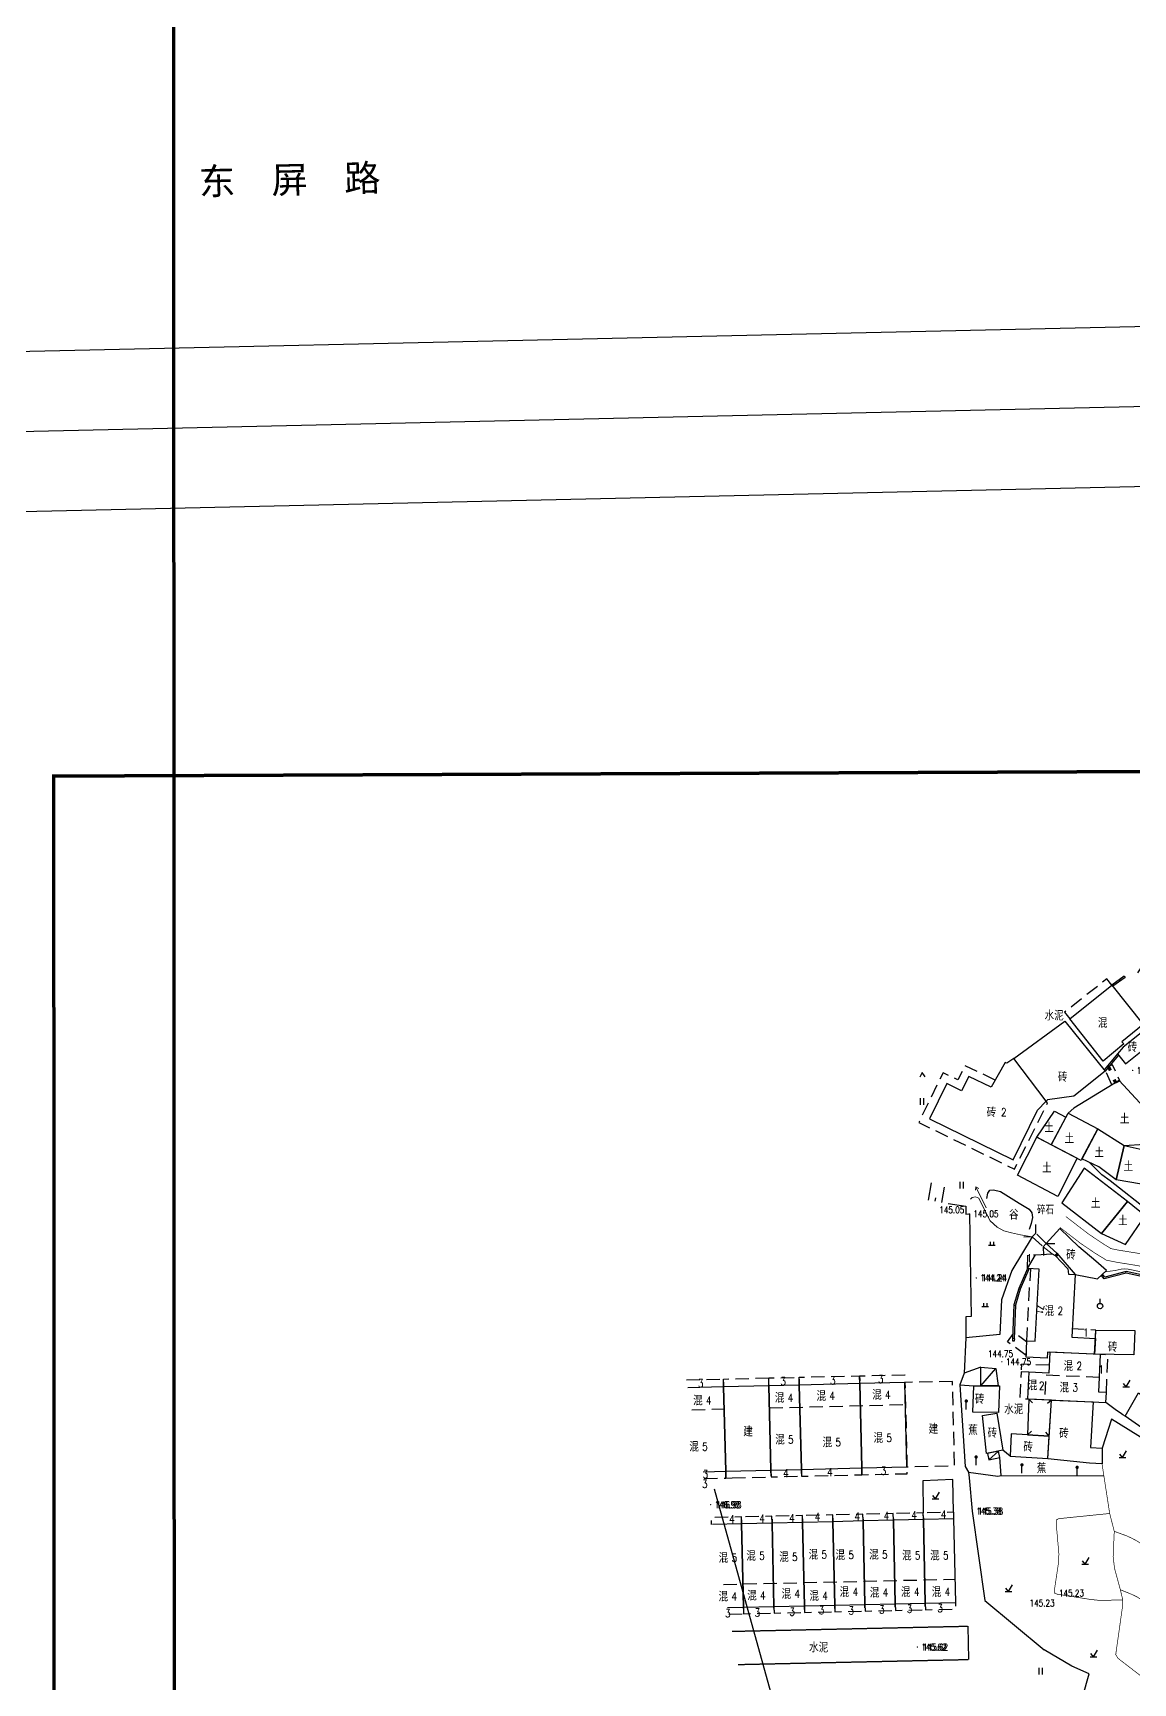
# Model space of a CAD drawing. Extents: x 529262 to 576451, y 2694391 to 2717535.
# Drawn here: x 567044.2 to 567209.2, y 2709221.8 to 2709469.3 of the extents above; entities that cross this region are included whole.
import ezdxf
from ezdxf.enums import TextEntityAlignment as Align
from ezdxf.xclip import XClip

# ---------------------------------------------------------------- set-up
doc = ezdxf.new("R2010")
doc.units = 0
doc.header["$XCLIPFRAME"] = 0
doc.linetypes.add('X2', pattern=[10, 8, -2])
doc.linetypes.add('X5', pattern=[3, 2, -1])
for name, color, linetype in [('DLDW', 8, 'Continuous'), ('DLSS', 4, 'Continuous'), ('DMTZ', 8, 'Continuous'), ('GCD', 8, 'Continuous'), ('JMD', 8, 'Continuous'), ('PP-COM', 7, 'Continuous'), ('RD-中线', 40, 'Continuous'), ('RD-红线', 7, 'Continuous'), ('RD-路名', 7, 'Continuous'), ('ZBTZ', 8, 'Continuous'), ('ZJ', 7, 'Continuous')]:
    doc.layers.add(name, color=color, linetype=linetype)
doc.layers.add('SXSS', color=5, linetype='Continuous', lineweight=0)
doc.styles.add('HZ', font='rs.shx', dxfattribs={"width": 0.8, "bigfont": 'hztxt.shx'})
doc.styles.add('黑体', font='simhei.ttf')
doc.linetypes.add('10422', pattern='A,0.75,[150,AAA.SHX,S=0.5,R=0,X=0,Y=0.5],1.5,[177,AAA.SHX,S=1,R=0,X=0,Y=0.4],0.75', length=3)
doc.linetypes.add('1161', pattern='A,0,[149,AAA.SHX,S=0.15,R=0,X=0,Y=0],-1.6', length=1.6)
doc.linetypes.add('445', pattern='A,8,-0.5,[147,AAA.SHX,S=1,R=0,X=0,Y=0],-1.5', length=10)

# ---------------------------------------------------------------- blocks, each defined once
blk = doc.blocks.new('A$C19FD0107')
at = {"layer": 'RD-中线', "color": 8, "linetype": 'Continuous'}
blk.add_lwpolyline([(-3086.58, 14893.65), (-3108.23, 14899.63, 0.000046), (-3108.32, 14899.66), (-3236.52, 14935.1, 0.007364), (-3240.8, 14936.21), (-3481.53, 14995.18, 0.065736), (-3741.79, 15023.65), (-4056.29, 15016.62, -0.003768), (-4058.1, 15016.6), (-4121.61, 15016.13, 0.002785), (-4122.95, 15016.12), (-4376.62, 15011.45), (-4572.92, 15005.07)], format="xyb", dxfattribs=at)
at = {"layer": 'RD-中线', "color": 8, "linetype": 'Continuous', "flags": 128}
for points in [[(-4490.73, 14139.44, 0), (-4490.29, 14139.42)], [(-3818.25, 14086.17, 0), (-3817.74, 14086.17)]]:
    blk.add_lwpolyline(points, format="xyb", dxfattribs=at)
at = {"layer": 'RD-红线', "color": 8}
for points in [[(-3775.02, 15034.91), (-4048.33, 15028.8)], [(-3772.94, 15010.95), (-4024.43, 15005.33)]]:
    blk.add_lwpolyline(points, dxfattribs=at)
blk = doc.blocks.new('gc123')
at = {"color": 8}
for p, q in [((-1, 0), (1, 0)), ((0, 0), (-0.8, 1)), ((0, 0), (1.2, 2))]:
    blk.add_line(p, q, dxfattribs=at)
blk = doc.blocks.new('gc125')
at = {"color": 8}
blk.add_line((0, 0.8), (0, 2.2), dxfattribs=at)
blk.add_circle((0, 0), 0.8, dxfattribs=at)
blk = doc.blocks.new('gc086')
at = {"color": 8}
for p, q in [((0, 0), (7, 0)), ((7, 0), (6.18, 0.57)), ((7, 0), (6.18, -0.57))]:
    blk.add_line(p, q, dxfattribs=at)
blk = doc.blocks.new('gc119')
at = {"color": 8}
for p, q in [((-1, 0), (1, 0)), ((-0.5, 1), (-0.5, 0)), ((0.5, 1), (0.5, 0))]:
    blk.add_line(p, q, dxfattribs=at)
blk = doc.blocks.new('GC200')
at = {"linetype": 'Continuous', "const_width": 0.2, "flags": 128}
blk.add_lwpolyline([(-0.1, 0, 1), (0.1, 0, 1)], format="xyb", close=True, dxfattribs=at)
blk = doc.blocks.new('gc002')
at = {"color": 8, "const_width": 1}
blk.add_lwpolyline([(-0.5, 0), (0.5, 0)], dxfattribs=at)
blk = doc.blocks.new('gc037')
for p, q in [((0, 0), (-1.39, 0.8)), ((-1.39, -0.8), (0, 0))]:
    blk.add_line(p, q)
blk = doc.blocks.new('gc165')
at = {"color": 8}
blk.add_line((0, 0), (0, 2), dxfattribs=at)
at = {"color": 8, "const_width": 0.5}
blk.add_lwpolyline([(-0.25, 2.5, 1), (0.25, 2.5, 1)], format="xyb", close=True, dxfattribs=at)
blk = doc.blocks.new('gc121')
at = {"color": 8}
for p, q in [((-0.5, -1), (-0.5, 1)), ((0.5, -1), (0.5, 1))]:
    blk.add_line(p, q, dxfattribs=at)

msp = doc.modelspace()

# ---------------------------------------------------------------- linework, layer by layer
at = {"color": 8, "linetype": 'Continuous', "flags": 128}
msp.add_lwpolyline([(567209.956, 2709328.306), (567242.359, 2709376.873), (567237.386, 2709487.838), (567226.241, 2709566.338), (567250.471, 2709637.466), (567310.691, 2709648.291), (567365.176, 2709659.753), (567568.23, 2709904.38), (567652.452, 2709866.094), (567570.025, 2709683.533), (567490.632, 2709613.794), (567456.674, 2709542.126), (567415.71, 2709492.593), (567416.103, 2709370.575), (567398.267, 2709255.857), (567341.513, 2709220.051), (567319.6, 2709121.447), (567354.869, 2709007.157), (567377.977, 2708907.793), (567342.698, 2708646.362), (567189.906, 2708654.057), (567219.676, 2708986.987), (567146.446, 2709250.882)], dxfattribs=at)
at = {"const_width": 0.5}
for points in [[(567065.198, 2709822.031), (567065.442, 2709121.492), (567390.954, 2709121.576), (567390.9, 2709194.847), (567636.834, 2709194.752), (567636.661, 2709824.663), (567065.198, 2709822.031)], [(567047.338, 2709357.825), (567047.547, 2708657.021), (567373.419, 2708657.069), (567373.438, 2708730.216), (567619.122, 2708730.227), (567619.011, 2709360.226), (567047.338, 2709357.825)]]:
    msp.add_lwpolyline(points, dxfattribs=at)
at = {"layer": 'DLDW', "linetype": '1161', "elevation": 144.924, "flags": 128}
msp.add_lwpolyline([(567187.292, 2709294.456), (567187.445, 2709295.266), (567187.745, 2709295.73), (567188.292, 2709295.757), (567189.357, 2709295.539), (567192.171, 2709293.764), (567193.673, 2709292.891), (567194.029, 2709292.345), (567194.165, 2709291.635), (567193.974, 2709290.707), (567193.668, 2709289.819)], dxfattribs=at)
msp.add_lwpolyline([(567187.292, 2709294.456), (567187.445, 2709295.266), (567187.745, 2709295.73), (567188.292, 2709295.757), (567189.357, 2709295.539), (567192.171, 2709293.764), (567193.673, 2709292.891), (567194.029, 2709292.345), (567194.165, 2709291.635), (567193.974, 2709290.707), (567193.668, 2709289.819)], dxfattribs=at)
at = {"layer": 'DLSS', "linetype": 'Continuous'}
for p, q in [((567194.647, 2709289.298), (567194.111, 2709288.725)), ((567194.647, 2709289.298), (567194.111, 2709288.725)), ((567194.647, 2709289.298), (567194.642, 2709290.578)), ((567194.647, 2709289.298), (567194.642, 2709290.578)), ((567194.111, 2709288.725), (567192.832, 2709288.67)), ((567194.111, 2709288.725), (567192.832, 2709288.67)), ((567196.219, 2709287.738), (567195.76, 2709287.213)), ((567196.219, 2709287.738), (567195.76, 2709287.213)), ((567195.76, 2709287.213), (567195.815, 2709285.934)), ((567195.76, 2709287.213), (567195.815, 2709285.934)), ((567196.219, 2709287.738), (567197.499, 2709287.743)), ((567196.219, 2709287.738), (567197.499, 2709287.743))]:
    msp.add_line(p, q, dxfattribs=at)
at = {"layer": 'DLSS', "linetype": 'X5'}
for p, q in [((567196.219, 2709287.738), (567194.647, 2709289.298)), ((567196.219, 2709287.738), (567194.647, 2709289.298)), ((567194.111, 2709288.725), (567195.76, 2709287.213)), ((567194.111, 2709288.725), (567195.76, 2709287.213))]:
    msp.add_line(p, q, dxfattribs=at)
at = {"layer": 'DLSS', "linetype": 'X2', "const_width": 0.1, "elevation": 144.269, "flags": 128}
msp.add_lwpolyline([(567199.171, 2709291.753), (567202.452, 2709289.224), (567204.495, 2709287.838), (567205.917, 2709286.961), (567207.073, 2709286.726), (567210.471, 2709286.179), (567213.938, 2709285.09), (567218.783, 2709283.418), (567220.688, 2709283.107), (567222.021, 2709283.319)], dxfattribs=at)
at = {"layer": 'DLSS', "linetype": 'Continuous', "flags": 128}
for points, const_width, elevation in [([(567198.252, 2709290.143), (567201.375, 2709287.736), (567203.497, 2709286.296), (567205.232, 2709285.227), (567206.744, 2709284.919), (567210.048, 2709284.387), (567213.363, 2709283.345), (567218.067, 2709281.722), (567220.921, 2709280.285), (567229.079, 2709273.657), (567237.528, 2709266.891), (567239.795, 2709265.537), (567242.012, 2709264.609), (567244.388, 2709264.33)], 0.1, 144.269), ([(567184.543, 2709225.313), (567149.97, 2709224.558)], 0.2, 145.612), ([(567184.543, 2709225.313), (567149.97, 2709224.558)], 0.2, 145.612)]:
    msp.add_lwpolyline(points, dxfattribs=dict(at, const_width=const_width, elevation=elevation))
at = {"layer": 'DLSS', "linetype": 'Continuous', "const_width": 0.2, "flags": 128}
msp.add_lwpolyline([(567184.434, 2709230.309), (567149.07, 2709229.536)], dxfattribs=at)
msp.add_lwpolyline([(567184.434, 2709230.309), (567149.07, 2709229.536)], dxfattribs=at)
at = {"layer": 'DMTZ'}
for p, q in [((567178.559, 2709294.236, 145.379), (567179.013, 2709296.821, 145.379)), ((567178.559, 2709294.236, 145.379), (567179.013, 2709296.821, 145.379)), ((567180.529, 2709293.89, 145.379), (567180.928, 2709296.166, 145.379)), ((567180.529, 2709293.89, 145.379), (567180.928, 2709296.166, 145.379))]:
    msp.add_line(p, q, dxfattribs=at)
at = {"layer": 'DMTZ', "linetype": 'Continuous'}
msp.add_line((567179.544, 2709294.063, 145.379), (567179.63, 2709294.555, 145.379), dxfattribs=at)
msp.add_line((567179.544, 2709294.063, 145.379), (567179.63, 2709294.555, 145.379), dxfattribs=at)
at = {"layer": 'DMTZ', "linetype": '10422', "flags": 128}
for points, elevation in [([(567211.312, 2709291.136), (567211.749, 2709292.154), (567211.64, 2709292.51), (567205.779, 2709297.108), (567204.57, 2709298.033), (567202.685, 2709299.869)], 145.07), ([(567181.514, 2709293.717), (567184.156, 2709293.341), (567184.151, 2709292.144), (567184.685, 2709292.173), (567184.858, 2709282.6), (567184.957, 2709276.783), (567184.132, 2709276.701), (567184.145, 2709273.574)], 144.559), ([(567181.514, 2709293.717), (567184.156, 2709293.341), (567184.151, 2709292.144), (567184.685, 2709292.173), (567184.858, 2709282.6), (567184.957, 2709276.783), (567184.132, 2709276.701), (567184.145, 2709273.574)], 144.559)]:
    msp.add_lwpolyline(points, dxfattribs=dict(at, elevation=elevation))
at = {"layer": 'JMD', "linetype": 'Continuous'}
for p, q in [((567207.147, 2709327.291), (567207.293, 2709327.088)), ((567207.891, 2709327.823), (567208.036, 2709327.62)), ((567206.109, 2709315.211), (567206.301, 2709315.051)), ((567193.376, 2709283.964), (567193.605, 2709283.865)), ((567193.376, 2709283.964), (567193.605, 2709283.865)), ((567197.696, 2709286.132, 145.857), (567197.898, 2709285.985, 145.857)), ((567197.696, 2709286.132, 145.857), (567197.898, 2709285.985, 145.857)), ((567193.024, 2709283.153), (567193.253, 2709283.053)), ((567193.024, 2709283.153), (567193.253, 2709283.053)), ((567208.079, 2709283.497, 145.189), (567208.143, 2709283.255, 145.189)), ((567191.336, 2709278.458), (567191.586, 2709278.449)), ((567191.336, 2709278.458), (567191.586, 2709278.449)), ((567186.389, 2709266.37), (567188.659, 2709268.986)), ((567186.389, 2709266.37), (567188.659, 2709268.986)), ((567193.621, 2709264.394), (567194.161, 2709263.804)), ((567193.621, 2709264.394), (567194.161, 2709263.804)), ((567196.996, 2709264.245), (567196.402, 2709263.71)), ((567196.996, 2709264.245), (567196.402, 2709263.71)), ((567193.385, 2709259.04), (567193.979, 2709259.576)), ((567193.385, 2709259.04), (567193.979, 2709259.576)), ((567196.669, 2709258.842), (567196.139, 2709259.44)), ((567196.669, 2709258.842), (567196.139, 2709259.44)), ((567189.044, 2709256.585), (567187.622, 2709255.286)), ((567189.044, 2709256.585), (567187.622, 2709255.286))]:
    msp.add_line(p, q, dxfattribs=at)
at = {"layer": 'JMD', "linetype": 'X5', "flags": 128}
for points, elevation in [([(567206.032, 2709326.493), (567205.309, 2709327.419), (567198.944, 2709322.408), (567199.732, 2709321.408)], 144.977), ([(567188.546, 2709312.244), (567184.012, 2709314.408), (567182.954, 2709312.251), (567180.729, 2709313.343), (567177.094, 2709305.874), (567191.452, 2709298.876), (567196.404, 2709308.805), (567196.184, 2709309.095)], 144.928), ([(567188.546, 2709312.244), (567184.012, 2709314.408), (567182.954, 2709312.251), (567180.729, 2709313.343), (567177.094, 2709305.874), (567191.452, 2709298.876), (567196.404, 2709308.805), (567196.184, 2709309.095)], 144.928), ([(567193.275, 2709273.127), (567193.881, 2709283.936)], 147.388), ([(567193.275, 2709273.127), (567193.881, 2709283.936)], 147.388), ([(567193.376, 2709283.964), (567193.434, 2709286.075), (567194.597, 2709286.022)], 146.704), ([(567193.376, 2709283.964), (567193.434, 2709286.075), (567194.597, 2709286.022)], 146.704), ([(567203.578, 2709273.483), (567203.635, 2709274.743), (567200.112, 2709274.941)], 149.463), ([(567203.578, 2709273.483), (567203.635, 2709274.743), (567200.112, 2709274.941)], 149.463), ([(567205.233, 2709265.393), (567205.482, 2709271.028), (567204.363, 2709271.077)], 144.746), ([(567204.186, 2709267.623), (567196.123, 2709267.979), (567195.96, 2709264.291)], 151.845), ([(567204.186, 2709267.623), (567196.123, 2709267.979), (567195.96, 2709264.291)], 151.845), ([(567147.793, 2709236.598), (567182.526, 2709237.378), (567182.564, 2709237.379)], 146.303), ([(567147.793, 2709236.598), (567182.526, 2709237.378), (567182.564, 2709237.379)], 146.303)]:
    msp.add_lwpolyline(points, dxfattribs=dict(at, elevation=elevation))
at = {"layer": 'JMD', "linetype": 'Continuous', "flags": 128}
for points, elevation in [([(567199.732, 2709321.408), (567206.032, 2709326.493), (567210.757, 2709320.566), (567207.559, 2709317.985), (567207.826, 2709317.654), (567204.734, 2709315.055)], 144.935), ([(567191.339, 2709315.492), (567199.022, 2709321.082), (567205.067, 2709313.552), (567200.367, 2709309.808), (567196.393, 2709309.249), (567196.184, 2709309.095)], 144.969), ([(567191.339, 2709315.492), (567199.022, 2709321.082), (567205.067, 2709313.552), (567200.367, 2709309.808), (567196.393, 2709309.249), (567196.184, 2709309.095)], 144.969), ([(567210.608, 2709319.119), (567210.439, 2709319.33), (567207.751, 2709317.188), (567206.906, 2709316.163), (567208.078, 2709314.692), (567211.591, 2709317.491)], 147.464), ([(567191.241, 2709300.292), (567194.917, 2709307.733), (567196.184, 2709309.095), (567191.339, 2709315.492), (567190.303, 2709314.768), (567190.034, 2709314.872), (567187.945, 2709311.182), (567184.575, 2709312.79), (567183.511, 2709310.622), (567181.285, 2709311.714), (567178.693, 2709306.446)], 144.834), ([(567191.241, 2709300.292), (567194.917, 2709307.733), (567196.184, 2709309.095), (567191.339, 2709315.492), (567190.303, 2709314.768), (567190.034, 2709314.872), (567187.945, 2709311.182), (567184.575, 2709312.79), (567183.511, 2709310.622), (567181.285, 2709311.714), (567178.693, 2709306.446)], 144.834), ([(567207.906, 2709302.415), (567213.987, 2709302.804), (567212.094, 2709306.8), (567207.146, 2709312.168), (567200.363, 2709308.023), (567199.487, 2709307.253), (567203.93, 2709304.926)], 145.73), ([(567194.819, 2709303.669), (567197.434, 2709307.589), (567199.171, 2709306.661), (567196.971, 2709302.542)], 145.07), ([(567194.819, 2709303.669), (567197.434, 2709307.589), (567199.171, 2709306.661), (567196.971, 2709302.542)], 145.07), ([(567197.927, 2709294.79), (567191.883, 2709297.954), (567194.819, 2709303.669), (567200.863, 2709300.504)], 145.014), ([(567197.927, 2709294.79), (567191.883, 2709297.954), (567194.819, 2709303.669), (567200.863, 2709300.504)], 145.014), ([(567206.712, 2709297.252), (567204.093, 2709299.2), (567201.561, 2709300.403), (567203.93, 2709304.926), (567207.906, 2709302.415)], 146.455), ([(567211.475, 2709301.632), (567210.479, 2709296.606), (567206.712, 2709297.252), (567207.906, 2709302.415)], 146.158), ([(567208.387, 2709294.032), (567201.883, 2709299.033), (567198.532, 2709293.849), (567204.479, 2709289.202)], 145.776), ([(567204.479, 2709289.202), (567208.078, 2709287.594), (567211.042, 2709291.871), (567208.387, 2709294.032)], 144.804), ([(567205.262, 2709283.651), (567203.629, 2709285.069), (567201.101, 2709287.217), (567198.229, 2709289.98), (567196.219, 2709287.738), (567197.796, 2709286.27), (567200.57, 2709283.09), (567203.909, 2709282.406)], 145.08), ([(567205.262, 2709283.651), (567203.629, 2709285.069), (567201.101, 2709287.217), (567198.229, 2709289.98), (567196.219, 2709287.738), (567197.796, 2709286.27), (567200.57, 2709283.09), (567203.909, 2709282.406)], 145.08), ([(567203.578, 2709273.483), (567203.472, 2709271.117), (567196.39, 2709271.43), (567196.34, 2709270.53), (567193.184, 2709270.663), (567193.275, 2709273.127), (567194.532, 2709273.056), (567195.139, 2709283.865), (567193.376, 2709283.964), (567194.597, 2709286.022), (567197.087, 2709286.19), (567197.546, 2709285.926), (567199.429, 2709283.92), (567199.536, 2709283.142), (567200.57, 2709283.09), (567200.042, 2709273.681)], 149.463), ([(567203.578, 2709273.483), (567203.472, 2709271.117), (567196.39, 2709271.43), (567196.34, 2709270.53), (567193.184, 2709270.663), (567193.275, 2709273.127), (567194.532, 2709273.056), (567195.139, 2709283.865), (567193.376, 2709283.964), (567194.597, 2709286.022), (567197.087, 2709286.19), (567197.546, 2709285.926), (567199.429, 2709283.92), (567199.536, 2709283.142), (567200.57, 2709283.09), (567200.042, 2709273.681)], 149.463), ([(567209.359, 2709271.042), (567203.472, 2709271.117), (567203.635, 2709274.743), (567209.522, 2709274.668)], 145.772), ([(567191.126, 2709273.138), (567191.449, 2709273.106), (567191.481, 2709273.429), (567191.158, 2709273.461)], 144.807), ([(567191.126, 2709273.138), (567191.449, 2709273.106), (567191.481, 2709273.429), (567191.158, 2709273.461)], 144.807), ([(567186.389, 2709266.37), (567186.398, 2709269.162), (567188.659, 2709268.986), (567189.007, 2709266.362)], 144.667), ([(567186.389, 2709266.37), (567186.398, 2709269.162), (567188.659, 2709268.986), (567189.007, 2709266.362)], 144.667), ([(567185.337, 2709266.373), (567189.206, 2709266.361), (567189.056, 2709262.394), (567185.187, 2709262.406)], 145.229), ([(567185.337, 2709266.373), (567189.206, 2709266.361), (567189.056, 2709262.394), (567185.187, 2709262.406)], 145.229), ([(567203.269, 2709263.968), (567202.855, 2709257.139), (567204.622, 2709257.032), (567204.578, 2709254.688), (567202.713, 2709254.781), (567196.462, 2709255.412), (567196.996, 2709264.245)], 144.178), ([(567203.269, 2709263.968), (567202.855, 2709257.139), (567204.622, 2709257.032), (567204.578, 2709254.688), (567202.713, 2709254.781), (567196.462, 2709255.412), (567196.996, 2709264.245)], 144.178), ([(567220.07, 2709258.324), (567217.719, 2709255.088), (567208.065, 2709261.843), (567210.046, 2709265.31)], 145.078), ([(567187.274, 2709256.208), (567186.628, 2709261.906), (567188.799, 2709262.266), (567189.715, 2709256.727)], 144.003), ([(567187.274, 2709256.208), (567186.628, 2709261.906), (567188.799, 2709262.266), (567189.715, 2709256.727)], 144.003), ([(567196.669, 2709258.842), (567190.943, 2709259.188), (567190.802, 2709255.845), (567196.467, 2709255.502)], 144.632), ([(567196.669, 2709258.842), (567190.943, 2709259.188), (567190.802, 2709255.845), (567196.467, 2709255.502)], 144.632)]:
    msp.add_lwpolyline(points, close=True, dxfattribs=dict(at, elevation=elevation))
for points in [[(567207.891, 2709327.823), (567206.032, 2709326.493)], [(567208.036, 2709327.62), (567206.188, 2709326.297)], [(567206.906, 2709316.163), (567204.897, 2709313.764)], [(567207.065, 2709315.963), (567205.056, 2709313.565)], [(567193.376, 2709283.964), (567192.083, 2709280.98), (567191.339, 2709278.518), (567191.158, 2709273.461)], [(567193.376, 2709283.964), (567192.083, 2709280.98), (567191.339, 2709278.518), (567191.158, 2709273.461)], [(567193.605, 2709283.865), (567192.318, 2709280.894), (567191.587, 2709278.477), (567191.407, 2709273.436)], [(567193.605, 2709283.865), (567192.318, 2709280.894), (567191.587, 2709278.477), (567191.407, 2709273.436)], [(567144.738, 2709253.488), (567148.127, 2709253.57), (567147.821, 2709266.219), (567142.459, 2709266.09)], [(567144.738, 2709253.488), (567148.127, 2709253.57), (567147.821, 2709266.219), (567142.459, 2709266.09)], [(567148.421, 2709233.122), (567150.798, 2709233.176), (567150.516, 2709245.694), (567146.166, 2709245.596)], [(567148.421, 2709233.122), (567150.798, 2709233.176), (567150.516, 2709245.694), (567146.166, 2709245.596)]]:
    msp.add_lwpolyline(points, dxfattribs=at)
at = {"layer": 'JMD', "linetype": 'X5', "flags": 128}
for points, elevation in [([(567206.02, 2709311.547), (567207.273, 2709312.124), (567206.173, 2709314.514), (567204.92, 2709313.937)], 145.999), ([(567193.193, 2709270.912), (567190.399, 2709272.978), (567191.433, 2709274.375), (567193.271, 2709273.015)], 149.463), ([(567193.193, 2709270.912), (567190.399, 2709272.978), (567191.433, 2709274.375), (567193.271, 2709273.015)], 149.463)]:
    msp.add_lwpolyline(points, close=True, dxfattribs=dict(at, elevation=elevation))
at = {"layer": 'JMD', "linetype": 'Continuous', "flags": 128}
for points in [[(567201.452, 2709300.195), (567196.971, 2709302.542), (567199.487, 2709307.253), (567203.93, 2709304.926)], [(567201.452, 2709300.195), (567196.971, 2709302.542), (567199.487, 2709307.253), (567203.93, 2709304.926)], [(567193.416, 2709264.403), (567205.171, 2709263.884), (567205.233, 2709265.393), (567204.094, 2709265.443), (567204.343, 2709271.079), (567196.733, 2709271.415), (567196.595, 2709268.274), (567193.593, 2709268.407)], [(567193.416, 2709264.403), (567205.171, 2709263.884), (567205.233, 2709265.393), (567204.094, 2709265.443), (567204.343, 2709271.079), (567196.733, 2709271.415), (567196.595, 2709268.274), (567193.593, 2709268.407)], [(567168.239, 2709266.712), (567159.171, 2709266.493), (567159.476, 2709253.844), (567168.545, 2709254.063)], [(567168.239, 2709266.712), (567159.171, 2709266.493), (567159.476, 2709253.844), (567168.545, 2709254.063)], [(567175.012, 2709266.876), (567168.239, 2709266.712), (567168.545, 2709254.063), (567175.318, 2709254.226)], [(567175.012, 2709266.876), (567168.239, 2709266.712), (567168.545, 2709254.063), (567175.318, 2709254.226)], [(567154.608, 2709266.383), (567147.821, 2709266.219), (567148.127, 2709253.57), (567154.913, 2709253.733)], [(567154.608, 2709266.383), (567147.821, 2709266.219), (567148.127, 2709253.57), (567154.913, 2709253.733)], [(567159.171, 2709266.493), (567154.608, 2709266.383), (567154.913, 2709253.733), (567159.476, 2709253.844)], [(567159.171, 2709266.493), (567154.608, 2709266.383), (567154.913, 2709253.733), (567159.476, 2709253.844)], [(567193.385, 2709259.04), (567196.669, 2709258.842), (567196.996, 2709264.245), (567193.621, 2709264.394)], [(567193.385, 2709259.04), (567196.669, 2709258.842), (567196.996, 2709264.245), (567193.621, 2709264.394)], [(567189.044, 2709256.585), (567187.419, 2709256.239), (567187.622, 2709255.286), (567189.247, 2709255.63)], [(567189.044, 2709256.585), (567187.419, 2709256.239), (567187.622, 2709255.286), (567189.247, 2709255.63)], [(567155.09, 2709245.796), (567150.516, 2709245.694), (567150.798, 2709233.176), (567155.371, 2709233.279)], [(567155.09, 2709245.796), (567150.516, 2709245.694), (567150.798, 2709233.176), (567155.371, 2709233.279)], [(567159.67, 2709245.899), (567155.09, 2709245.796), (567155.371, 2709233.279), (567159.951, 2709233.381)], [(567159.67, 2709245.899), (567155.09, 2709245.796), (567155.371, 2709233.279), (567159.951, 2709233.381)], [(567164.201, 2709246.001), (567159.67, 2709245.899), (567159.951, 2709233.381), (567164.483, 2709233.483)], [(567164.201, 2709246.001), (567159.67, 2709245.899), (567159.951, 2709233.381), (567164.483, 2709233.483)], [(567168.728, 2709246.103), (567164.201, 2709246.001), (567164.483, 2709233.483), (567169.009, 2709233.585)], [(567168.728, 2709246.103), (567164.201, 2709246.001), (567164.483, 2709233.483), (567169.009, 2709233.585)], [(567173.275, 2709246.205), (567168.728, 2709246.103), (567169.009, 2709233.585), (567173.556, 2709233.687)], [(567173.275, 2709246.205), (567168.728, 2709246.103), (567169.009, 2709233.585), (567173.556, 2709233.687)], [(567177.78, 2709246.306), (567173.275, 2709246.205), (567173.556, 2709233.687), (567178.061, 2709233.788)], [(567177.78, 2709246.306), (567173.275, 2709246.205), (567173.556, 2709233.687), (567178.061, 2709233.788)], [(567182.362, 2709246.409), (567177.78, 2709246.306), (567178.061, 2709233.788), (567182.643, 2709233.891)], [(567182.362, 2709246.409), (567177.78, 2709246.306), (567178.061, 2709233.788), (567182.643, 2709233.891)]]:
    msp.add_lwpolyline(points, close=True, dxfattribs=at)
for points, elevation in [([(567197.796, 2709286.27), (567197.546, 2709285.926)], 145.857), ([(567197.796, 2709286.27), (567197.546, 2709285.926)], 145.857), ([(567197.964, 2709286.077), (567197.72, 2709285.74)], 145.857), ([(567197.964, 2709286.077), (567197.72, 2709285.74)], 145.857), ([(567210.492, 2709282.778), (567208.2, 2709283.27), (567204.898, 2709282.406), (567204.486, 2709282.937)], 145.189), ([(567210.501, 2709283.032), (567208.195, 2709283.527), (567204.995, 2709282.69), (567204.671, 2709283.107)], 145.189)]:
    msp.add_lwpolyline(points, dxfattribs=dict(at, elevation=elevation))
at = {"layer": 'JMD', "linetype": '445', "flags": 128}
for points, elevation in [([(567186.398, 2709269.162), (567183.893, 2709268.26), (567183.269, 2709266.546), (567185.337, 2709266.373)], 145.677), ([(567186.398, 2709269.162), (567183.893, 2709268.26), (567183.269, 2709266.546), (567185.337, 2709266.373)], 145.677), ([(567183.269, 2709266.546), (567184.066, 2709254.281), (567184.556, 2709253.439), (567188.97, 2709252.841), (567189.446, 2709252.933), (567189.247, 2709255.63)], 145.229), ([(567183.269, 2709266.546), (567184.066, 2709254.281), (567184.556, 2709253.439), (567188.97, 2709252.841), (567189.446, 2709252.933), (567189.247, 2709255.63)], 145.229)]:
    msp.add_lwpolyline(points, dxfattribs=dict(at, elevation=elevation))
at = {"layer": 'JMD', "linetype": 'X5', "flags": 128}
for points in [[(567196.647, 2709269.454), (567192.495, 2709269.637), (567192.443, 2709268.458)], [(567196.647, 2709269.454), (567192.495, 2709269.637), (567192.443, 2709268.458)], [(567142.249, 2709267.254), (567147.793, 2709267.388), (567147.821, 2709266.219)], [(567142.249, 2709267.254), (567147.793, 2709267.388), (567147.821, 2709266.219)], [(567147.821, 2709266.219), (567147.793, 2709267.388), (567154.58, 2709267.552), (567154.608, 2709266.383)], [(567147.821, 2709266.219), (567147.793, 2709267.388), (567154.58, 2709267.552), (567154.608, 2709266.383)], [(567154.608, 2709266.383), (567154.58, 2709267.552), (567159.143, 2709267.662), (567159.171, 2709266.493)], [(567154.608, 2709266.383), (567154.58, 2709267.552), (567159.143, 2709267.662), (567159.171, 2709266.493)], [(567159.171, 2709266.493), (567159.143, 2709267.662), (567168.211, 2709267.881), (567168.239, 2709266.712)], [(567159.171, 2709266.493), (567159.143, 2709267.662), (567168.211, 2709267.881), (567168.239, 2709266.712)], [(567168.239, 2709266.712), (567168.211, 2709267.881), (567174.984, 2709268.045), (567175.012, 2709266.876)], [(567168.239, 2709266.712), (567168.211, 2709267.881), (567174.984, 2709268.045), (567175.012, 2709266.876)], [(567193.593, 2709268.407), (567192.443, 2709268.458), (567192.266, 2709264.454), (567193.416, 2709264.403)], [(567193.593, 2709268.407), (567192.443, 2709268.458), (567192.266, 2709264.454), (567193.416, 2709264.403)], [(567143.055, 2709262.795), (567147.901, 2709262.912)], [(567143.055, 2709262.795), (567147.901, 2709262.912)], [(567154.688, 2709263.076), (567175.092, 2709263.569)], [(567154.688, 2709263.076), (567175.092, 2709263.569)], [(567168.545, 2709254.063), (567168.57, 2709253.038), (567175.342, 2709253.202), (567175.318, 2709254.226)], [(567168.545, 2709254.063), (567168.57, 2709253.038), (567175.342, 2709253.202), (567175.318, 2709254.226)], [(567144.923, 2709252.467), (567148.151, 2709252.545), (567148.151, 2709252.568)], [(567144.923, 2709252.467), (567148.151, 2709252.545), (567148.151, 2709252.568)], [(567148.127, 2709253.57), (567148.151, 2709252.568)], [(567148.151, 2709252.568), (567148.127, 2709253.57)], [(567148.127, 2709253.57), (567148.151, 2709252.568)], [(567148.151, 2709252.568), (567148.127, 2709253.57)], [(567148.151, 2709252.568), (567148.151, 2709252.545), (567149.099, 2709252.568)], [(567148.151, 2709252.568), (567148.151, 2709252.545), (567149.099, 2709252.568)], [(567149.099, 2709252.568), (567154.938, 2709252.709), (567154.913, 2709253.733)], [(567149.099, 2709252.568), (567154.938, 2709252.709), (567154.913, 2709253.733)], [(567154.913, 2709253.733), (567154.938, 2709252.709), (567159.501, 2709252.819), (567159.476, 2709253.844)], [(567154.913, 2709253.733), (567154.938, 2709252.709), (567159.501, 2709252.819), (567159.476, 2709253.844)], [(567159.476, 2709253.844), (567159.501, 2709252.819), (567168.57, 2709253.038), (567168.545, 2709254.063)], [(567159.476, 2709253.844), (567159.501, 2709252.819), (567168.57, 2709253.038), (567168.545, 2709254.063)], [(567150.516, 2709245.694), (567150.494, 2709246.703), (567145.949, 2709246.601), (567145.972, 2709245.592)], [(567150.516, 2709245.694), (567150.494, 2709246.703), (567145.949, 2709246.601), (567145.972, 2709245.592)], [(567155.09, 2709245.796), (567155.067, 2709246.805), (567150.494, 2709246.703), (567150.516, 2709245.694)], [(567155.09, 2709245.796), (567155.067, 2709246.805), (567150.494, 2709246.703), (567150.516, 2709245.694)], [(567159.67, 2709245.899), (567159.647, 2709246.908), (567155.067, 2709246.805), (567155.09, 2709245.796)], [(567159.67, 2709245.899), (567159.647, 2709246.908), (567155.067, 2709246.805), (567155.09, 2709245.796)], [(567164.201, 2709246.001), (567164.179, 2709247.01), (567159.647, 2709246.908), (567159.67, 2709245.899)], [(567164.201, 2709246.001), (567164.179, 2709247.01), (567159.647, 2709246.908), (567159.67, 2709245.899)], [(567168.728, 2709246.103), (567168.705, 2709247.112), (567164.179, 2709247.01), (567164.201, 2709246.001)], [(567168.728, 2709246.103), (567168.705, 2709247.112), (567164.179, 2709247.01), (567164.201, 2709246.001)], [(567173.275, 2709246.205), (567173.252, 2709247.214), (567168.705, 2709247.112), (567168.728, 2709246.103)], [(567173.275, 2709246.205), (567173.252, 2709247.214), (567168.705, 2709247.112), (567168.728, 2709246.103)], [(567177.78, 2709246.306), (567177.757, 2709247.315), (567173.252, 2709247.214), (567173.275, 2709246.205)], [(567177.78, 2709246.306), (567177.757, 2709247.315), (567173.252, 2709247.214), (567173.275, 2709246.205)], [(567182.362, 2709246.409), (567182.339, 2709247.418), (567177.757, 2709247.315), (567177.78, 2709246.306)], [(567182.362, 2709246.409), (567182.339, 2709247.418), (567177.757, 2709247.315), (567177.78, 2709246.306)], [(567148.599, 2709232.137), (567150.82, 2709232.187), (567150.798, 2709233.176)], [(567148.599, 2709232.137), (567150.82, 2709232.187), (567150.798, 2709233.176)], [(567150.798, 2709233.176), (567150.82, 2709232.187), (567155.393, 2709232.29), (567155.371, 2709233.279)], [(567150.798, 2709233.176), (567150.82, 2709232.187), (567155.393, 2709232.29), (567155.371, 2709233.279)], [(567155.371, 2709233.279), (567155.393, 2709232.29), (567159.973, 2709232.393), (567159.951, 2709233.381)], [(567155.371, 2709233.279), (567155.393, 2709232.29), (567159.973, 2709232.393), (567159.951, 2709233.381)], [(567159.951, 2709233.381), (567159.973, 2709232.393), (567164.505, 2709232.495), (567164.483, 2709233.483)], [(567159.951, 2709233.381), (567159.973, 2709232.393), (567164.505, 2709232.495), (567164.483, 2709233.483)], [(567164.483, 2709233.483), (567164.505, 2709232.495), (567169.031, 2709232.596), (567169.009, 2709233.585)], [(567164.483, 2709233.483), (567164.505, 2709232.495), (567169.031, 2709232.596), (567169.009, 2709233.585)], [(567169.009, 2709233.585), (567169.031, 2709232.596), (567173.578, 2709232.698), (567173.556, 2709233.687)], [(567169.009, 2709233.585), (567169.031, 2709232.596), (567173.578, 2709232.698), (567173.556, 2709233.687)], [(567173.556, 2709233.687), (567173.578, 2709232.698), (567178.083, 2709232.799), (567178.061, 2709233.788)], [(567173.556, 2709233.687), (567173.578, 2709232.698), (567178.083, 2709232.799), (567178.061, 2709233.788)], [(567178.061, 2709233.788), (567178.083, 2709232.799), (567182.665, 2709232.902), (567182.643, 2709233.891)], [(567178.061, 2709233.788), (567178.083, 2709232.799), (567182.665, 2709232.902), (567182.643, 2709233.891)]]:
    msp.add_lwpolyline(points, dxfattribs=at)
msp.add_lwpolyline([(567182.15, 2709267.048), (567175.012, 2709266.876), (567175.318, 2709254.226), (567182.455, 2709254.399)], close=True, dxfattribs=at)
msp.add_lwpolyline([(567182.15, 2709267.048), (567175.012, 2709266.876), (567175.318, 2709254.226), (567182.455, 2709254.399)], close=True, dxfattribs=at)
at = {"layer": 'JMD', "linetype": '445', "ltscale": 0.5, "elevation": 145, "flags": 128}
msp.add_lwpolyline([(567208.065, 2709261.843), (567207.681, 2709262.032), (567207.285, 2709262.311), (567207.285, 2709262.311), (567206.727, 2709262.66), (567205.171, 2709263.884)], dxfattribs=at)
at = {"layer": 'SXSS', "color": 8, "linetype": 'Continuous', "flags": 128}
for points, elevation in [([(567184.857, 2709294.386), (567185.116, 2709294.644), (567185.622, 2709294.74), (567186.105, 2709294.523), (567187.07, 2709292.57), (567187.817, 2709291.147), (567188.831, 2709290.159), (567189.85, 2709289.648), (567191.008, 2709289.335), (567192.358, 2709289.045), (567194.111, 2709288.725)], 144.521), ([(567184.857, 2709294.386), (567185.116, 2709294.644), (567185.622, 2709294.74), (567186.105, 2709294.523), (567187.07, 2709292.57), (567187.817, 2709291.147), (567188.831, 2709290.159), (567189.85, 2709289.648), (567191.008, 2709289.335), (567192.358, 2709289.045), (567194.111, 2709288.725)], 144.521), ([(567197.087, 2709286.19), (567195.757, 2709287.222)], 144.634), ([(567197.087, 2709286.19), (567195.757, 2709287.222)], 144.634), ([(567213.006, 2709281.085), (567212.941, 2709281.838), (567212.843, 2709282.483), (567212.628, 2709282.795), (567212.335, 2709283.03), (567210.713, 2709283.42), (567208.485, 2709283.889), (567208.007, 2709283.929), (567207.452, 2709283.889), (567206.574, 2709283.677), (567205.051, 2709283.457)], 145.005)]:
    msp.add_lwpolyline(points, dxfattribs=dict(at, elevation=elevation))
at = {"layer": 'ZBTZ', "linetype": '1161', "flags": 128}
for points, elevation in [([(567194.111, 2709288.725), (567191.045, 2709283.656), (567189.491, 2709279.261), (567189.241, 2709274.072), (567184.145, 2709273.574)], 144.557), ([(567194.111, 2709288.725), (567191.045, 2709283.656), (567189.491, 2709279.261), (567189.241, 2709274.072), (567184.145, 2709273.574)], 144.557), ([(567184.145, 2709273.574), (567183.893, 2709268.26)], 144.92), ([(567184.145, 2709273.574), (567183.893, 2709268.26)], 144.92), ([(567219.802, 2709252.568), (567214.31, 2709256.206), (567205.995, 2709261.354), (567204.622, 2709257.032)], 145.11), ([(567182.303, 2709247.417), (567182.191, 2709252.33), (567177.681, 2709252.138), (567177.757, 2709247.333)], 148.117), ([(567182.303, 2709247.417), (567182.191, 2709252.33), (567177.681, 2709252.138), (567177.757, 2709247.333)], 148.117), ([(567184.556, 2709253.439), (567184.639, 2709252.568)], 145.382), ([(567184.556, 2709253.439), (567184.639, 2709252.568)], 145.382), ([(567184.639, 2709252.568), (567185.118, 2709247.579), (567186.977, 2709234.165), (567195.92, 2709226.765)], 145.382), ([(567184.639, 2709252.568), (567185.118, 2709247.579), (567186.977, 2709234.165), (567195.92, 2709226.765)], 145.382), ([(567189.446, 2709252.933), (567204.859, 2709252.86)], 145.229), ([(567189.446, 2709252.933), (567204.859, 2709252.86)], 145.229), ([(567184.434, 2709230.309), (567184.543, 2709225.313)], 145.612), ([(567184.434, 2709230.309), (567184.543, 2709225.313)], 145.612), ([(567200.249, 2709206.07), (567200.87, 2709217.272), (567205.949, 2709214.278), (567206.374, 2709218.097), (567201.684, 2709219.853), (567202.63, 2709223.161), (567200.065, 2709224.317), (567195.92, 2709226.765)], 145.564)]:
    msp.add_lwpolyline(points, dxfattribs=dict(at, elevation=elevation))
at = {"layer": 'ZBTZ', "linetype": '1161', "ltscale": 0.5, "elevation": 144.739, "flags": 128}
msp.add_lwpolyline([(567190.802, 2709255.845), (567189.715, 2709256.727)], dxfattribs=at)
msp.add_lwpolyline([(567190.802, 2709255.845), (567189.715, 2709256.727)], dxfattribs=at)
at = {"layer": 'ZBTZ', "linetype": 'Continuous', "const_width": 0.1, "flags": 128}
for points, elevation in [([(567204.904, 2709252.568), (567204.578, 2709254.688)], 144.938), ([(567204.904, 2709252.568), (567204.578, 2709254.688)], 144.938), ([(567227.966, 2709221.917), (567223.634, 2709224.891), (567212.722, 2709232.746), (567210.907, 2709234.026), (567209.875, 2709234.69), (567209.081, 2709235.081), (567207.33, 2709235.788), (567206.447, 2709239.023), (567206.246, 2709240.79), (567206.416, 2709244.549), (567205.727, 2709247.23), (567204.904, 2709252.568)], 144.938), ([(567207.692, 2709234.252), (567204.127, 2709234.204), (567202.9, 2709234.33), (567197.856, 2709235.121), (567197.505, 2709235.287), (567197.413, 2709235.579), (567198.075, 2709240.008), (567198.106, 2709241.182), (567197.703, 2709245.743), (567197.711, 2709246.26), (567198.086, 2709246.454), (567205.727, 2709247.23)], 144.885), ([(567230.418, 2709229.131), (567224.363, 2709233.064), (567209.953, 2709243.03), (567209.129, 2709243.477), (567208.259, 2709243.881), (567206.416, 2709244.549)], 144.876), ([(567207.33, 2709235.788), (567207.692, 2709234.252), (567207.681, 2709233.482), (567206.634, 2709226.066), (567206.978, 2709225.502), (567222.371, 2709213.658)], 145.021)]:
    msp.add_lwpolyline(points, dxfattribs=dict(at, elevation=elevation))

# ---------------------------------------------------------------- block references
at = {"layer": 'DLSS', "linetype": 'Continuous', "xscale": 0.4999999998626043, "yscale": 0.4999999998626043, "zscale": 0.4999999998626043, "rotation": 93.49971920243716}
msp.add_blockref('gc037', (567177.611, 2709313.395, 144.584), dxfattribs=at)
msp.add_blockref('gc037', (567177.611, 2709313.395, 144.584), dxfattribs=at)
at = {"layer": 'GCD', "linetype": 'Continuous'}
ref = msp.add_blockref('GC200', (567209.175, 2709313.684, 146.004), dxfattribs=dict(at, xscale=0.5, yscale=0.5, zscale=0.5))
ref.add_attrib('height', '146.00', dxfattribs={"linetype": 'Continuous', "height": 1, "style": 'HZ', "width": 0.8}).set_placement((567209.775, 2709313.684, 146.004), align=Align.MIDDLE_LEFT)
ref = msp.add_blockref('GC200', (567184.685, 2709292.173, 145.046), dxfattribs=dict(at, xscale=0.5, yscale=0.5, zscale=0.5))
ref.add_attrib('height', '145.05', dxfattribs={"linetype": 'Continuous', "height": 1, "style": 'HZ', "width": 0.8}).set_placement((567185.285, 2709292.173, 145.046), align=Align.MIDDLE_LEFT)
at = {"layer": 'GCD', "linetype": 'Continuous', "xscale": 0.5, "yscale": 0.5, "zscale": 0.5}
for p in [(567184.685, 2709292.173, 145.046), (567185.717, 2709282.562, 144.242), (567189.557, 2709269.984, 144.746), (567145.879, 2709248.552, 146.979), (567185.118, 2709247.579, 145.38), (567197.505, 2709235.287, 145.225), (567176.882, 2709227.186, 145.624)]:
    msp.add_blockref('GC200', p, dxfattribs=at)
at = {"layer": 'GCD', "linetype": 'Continuous'}
ref = msp.add_blockref('GC200', (567185.717, 2709282.562, 144.242), dxfattribs=dict(at, xscale=0.5, yscale=0.5, zscale=0.5))
ref.add_attrib('height', '144.24', dxfattribs={"linetype": 'Continuous', "height": 1, "style": 'HZ', "width": 0.8}).set_placement((567186.317, 2709282.562, 144.242), align=Align.MIDDLE_LEFT)
ref = msp.add_blockref('GC200', (567189.557, 2709269.984, 144.746), dxfattribs=dict(at, xscale=0.5, yscale=0.5, zscale=0.5))
ref.add_attrib('height', '144.75', dxfattribs={"linetype": 'Continuous', "height": 1, "style": 'HZ', "width": 0.8}).set_placement((567190.157, 2709269.984, 144.746), align=Align.MIDDLE_LEFT)
ref = msp.add_blockref('GC200', (567145.879, 2709248.552, 146.979), dxfattribs=dict(at, xscale=0.5, yscale=0.5, zscale=0.5))
ref.add_attrib('height', '146.98', dxfattribs={"linetype": 'Continuous', "height": 1, "style": 'HZ', "width": 0.8}).set_placement((567146.479, 2709248.552, 146.979), align=Align.MIDDLE_LEFT)
ref = msp.add_blockref('GC200', (567185.118, 2709247.579, 145.38), dxfattribs=dict(at, xscale=0.5, yscale=0.5, zscale=0.5))
ref.add_attrib('height', '145.38', dxfattribs={"linetype": 'Continuous', "height": 1, "style": 'HZ', "width": 0.8}).set_placement((567185.718, 2709247.579, 145.38), align=Align.MIDDLE_LEFT)
ref = msp.add_blockref('GC200', (567197.505, 2709235.287, 145.225), dxfattribs=dict(at, xscale=0.5, yscale=0.5, zscale=0.5))
ref.add_attrib('height', '145.23', dxfattribs={"linetype": 'Continuous', "height": 1, "style": 'HZ', "width": 0.8}).set_placement((567198.105, 2709235.287, 145.225), align=Align.MIDDLE_LEFT)
ref = msp.add_blockref('GC200', (567176.882, 2709227.186, 145.624), dxfattribs=dict(at, xscale=0.5, yscale=0.5, zscale=0.5))
ref.add_attrib('height', '145.62', dxfattribs={"linetype": 'Continuous', "height": 1, "style": 'HZ', "width": 0.8}).set_placement((567177.482, 2709227.186, 145.624), align=Align.MIDDLE_LEFT)
at = {"layer": 'JMD', "linetype": 'Continuous', "xscale": 0.5000000000684637, "yscale": 0.5000000000684637, "zscale": 0.5000000000684637, "rotation": 27.12843972681323}
for p in [(567205.716, 2709313.9, 145.999), (567206.499, 2709312.087, 145.999)]:
    msp.add_blockref('gc002', p, dxfattribs=at)
at = {"layer": 'PP-COM'}
ref = msp.add_blockref('A$C19FD0107', (570997.993, 2694390.603), dxfattribs=at)
XClip(ref).set_block_clipping_path([(-9366.4383134884, 14428.6043910822), (-3328.4480743363, 17452.7484863754)])
at = {"layer": 'SXSS', "color": 8, "linetype": 'Continuous', "xscale": 0.5000000001671293, "yscale": 0.5000000001671293, "zscale": 0.5000000001671293, "rotation": 115.9568297653205}
msp.add_blockref('gc086', (567187.191, 2709293.054), dxfattribs=at)
msp.add_blockref('gc086', (567187.191, 2709293.054), dxfattribs=at)
at = {"layer": 'ZBTZ', "linetype": 'Continuous', "xscale": 0.5, "yscale": 0.5, "zscale": 0.5}
for name, p in [('gc121', (567177.589, 2709309.023)), ('gc121', (567177.589, 2709309.023)), ('gc121', (567183.568, 2709296.469)), ('gc121', (567183.568, 2709296.469)), ('gc119', (567188.073, 2709287.471)), ('gc119', (567188.073, 2709287.471)), ('gc125', (567204.278, 2709278.34)), ('gc125', (567204.278, 2709278.34)), ('gc119', (567187.028, 2709278.268)), ('gc119', (567187.028, 2709278.268)), ('gc123', (567208.191, 2709266.239)), ('gc165', (567184.218, 2709262.845)), ('gc165', (567184.218, 2709262.845)), ('gc123', (567207.629, 2709255.607)), ('gc165', (567185.696, 2709254.453)), ('gc165', (567185.696, 2709254.453)), ('gc165', (567192.567, 2709253.271)), ('gc165', (567192.567, 2709253.271)), ('gc165', (567200.843, 2709252.902)), ('gc165', (567200.843, 2709252.902)), ('gc123', (567179.606, 2709249.403, 145.021)), ('gc123', (567179.606, 2709249.403, 145.021)), ('gc123', (567202.048, 2709239.643, 145.021)), ('gc123', (567202.048, 2709239.643, 145.021)), ('gc123', (567190.558, 2709235.55, 145.021)), ('gc123', (567190.558, 2709235.55, 145.021)), ('gc123', (567203.306, 2709225.739, 145.021)), ('gc123', (567203.306, 2709225.739, 145.021)), ('gc121', (567195.409, 2709223.597)), ('gc121', (567195.409, 2709223.597))]:
    msp.add_blockref(name, p, dxfattribs=at)

# ---------------------------------------------------------------- texts
at = {"layer": 'DLDW', "linetype": '1161', "style": 'HZ', "width": 0.8}
msp.add_text('谷', height=1.5, dxfattribs=at).set_placement((567191.342, 2709292.12), align=Align.MIDDLE)
msp.add_text('谷', height=1.5, dxfattribs=at).set_placement((567191.342, 2709292.12), align=Align.MIDDLE)
at = {"layer": 'GCD', "linetype": 'Continuous', "style": 'HZ', "width": 0.8}
for s, p in [('145.05', (567182.041, 2709292.764)), ('144.24', (567188.442, 2709282.562)), ('144.75', (567189.344, 2709271.187)), ('146.98', (567148.604, 2709248.552)), ('145.38', (567187.843, 2709247.579)), ('145.23', (567195.585, 2709233.798)), ('145.62', (567179.607, 2709227.186))]:
    msp.add_text(s, height=1, dxfattribs=at).set_placement(p, align=Align.MIDDLE)
at = {"layer": 'JMD', "linetype": 'Continuous', "style": 'HZ', "width": 0.8}
for s, height, p in [('混', 1.5, (567205.403, 2709320.835)), ('砖', 1.5, (567209.853, 2709317.186)), ('砖', 1.5, (567199.402, 2709312.706)), ('砖', 1.5, (567199.402, 2709312.706)), ('砖', 1.5, (567188.711, 2709307.407)), ('砖', 1.5, (567188.711, 2709307.407)), ('2', 1.2, (567190.25, 2709307.407)), ('2', 1.2, (567190.25, 2709307.407)), ('土', 1.5, (567208.675, 2709306.428)), ('土', 1.5, (567197.365, 2709305.116)), ('土', 1.5, (567197.365, 2709305.116)), ('土', 1.5, (567200.401, 2709303.485)), ('土', 1.5, (567200.401, 2709303.485)), ('土', 1.5, (567204.873, 2709301.364)), ('土', 1.5, (567204.873, 2709301.364)), ('土', 1.5, (567197.016, 2709299.082)), ('土', 1.5, (567197.016, 2709299.082)), ('土', 1.5, (567209.24, 2709299.294)), ('土', 1.5, (567204.338, 2709293.766)), ('土', 1.5, (567204.338, 2709293.766)), ('土', 1.5, (567208.423, 2709291.146)), ('砖', 1.5, (567200.644, 2709286.031)), ('砖', 1.5, (567200.644, 2709286.031)), ('混', 1.5, (567197.414, 2709277.613)), ('混', 1.5, (567197.414, 2709277.613)), ('1', 1.2, (567202.574, 2709274.361)), ('1', 1.2, (567202.574, 2709274.361)), ('砖', 1.5, (567206.902, 2709272.202)), ('混', 1.5, (567200.255, 2709269.358)), ('混', 1.5, (567200.255, 2709269.358)), ('1', 1.2, (567204.847, 2709268.802)), ('1', 1.2, (567204.847, 2709268.802)), ('3', 1.2, (567144.791, 2709266.756)), ('3', 1.2, (567144.791, 2709266.756)), ('3', 1.2, (567157.158, 2709267.055)), ('3', 1.2, (567157.158, 2709267.055)), ('3', 1.2, (567164.62, 2709267.186)), ('3', 1.2, (567164.62, 2709267.186)), ('3', 1.2, (567171.794, 2709267.398)), ('3', 1.2, (567171.794, 2709267.398)), ('混', 1.5, (567194.884, 2709266.476)), ('混', 1.5, (567194.884, 2709266.476)), ('混', 1.5, (567199.657, 2709266.129)), ('混', 1.5, (567199.657, 2709266.129)), ('混', 1.5, (567144.68, 2709264.194)), ('混', 1.5, (567144.68, 2709264.194)), ('混', 1.5, (567156.934, 2709264.596)), ('混', 1.5, (567156.934, 2709264.596)), ('混', 1.5, (567163.187, 2709264.866)), ('混', 1.5, (567163.187, 2709264.866)), ('混', 1.5, (567171.534, 2709265.043)), ('混', 1.5, (567171.534, 2709265.043)), ('砖', 1.5, (567186.946, 2709264.384)), ('砖', 1.5, (567186.946, 2709264.384)), ('混', 1.5, (567156.985, 2709258.32)), ('混', 1.5, (567156.985, 2709258.32)), ('混', 1.5, (567171.742, 2709258.569)), ('混', 1.5, (567171.742, 2709258.569)), ('砖', 1.5, (567188.854, 2709259.315)), ('砖', 1.5, (567188.854, 2709259.315)), ('砖', 1.5, (567199.588, 2709259.237)), ('砖', 1.5, (567199.588, 2709259.237)), ('混', 1.5, (567144.108, 2709257.249)), ('混', 1.5, (567144.108, 2709257.249)), ('混', 1.5, (567164.088, 2709257.903)), ('混', 1.5, (567164.088, 2709257.903)), ('砖', 1.5, (567194.223, 2709257.225)), ('砖', 1.5, (567194.223, 2709257.225)), ('3', 1.2, (567172.2, 2709253.616)), ('3', 1.2, (567172.2, 2709253.616)), ('3', 1.2, (567145.408, 2709251.66)), ('3', 1.2, (567145.408, 2709251.66)), ('3', 1.2, (567145.497, 2709253.114)), ('3', 1.2, (567145.497, 2709253.114)), ('4', 1.2, (567157.566, 2709253.279)), ('4', 1.2, (567157.566, 2709253.279)), ('4', 1.2, (567164.165, 2709253.441)), ('4', 1.2, (567164.165, 2709253.441)), ('4 ', 1.2, (567150.13, 2709246.365)), ('4 ', 1.2, (567150.13, 2709246.365)), ('4 ', 1.2, (567154.654, 2709246.478)), ('4 ', 1.2, (567154.654, 2709246.478)), ('4 ', 1.2, (567159.121, 2709246.549)), ('4 ', 1.2, (567159.121, 2709246.549)), ('4 ', 1.2, (567162.965, 2709246.732)), ('4 ', 1.2, (567162.965, 2709246.732)), ('4 ', 1.2, (567168.928, 2709246.775)), ('4 ', 1.2, (567168.928, 2709246.775)), ('4 ', 1.2, (567173.312, 2709246.888)), ('4 ', 1.2, (567173.312, 2709246.888)), ('4 ', 1.2, (567177.47, 2709246.958)), ('4 ', 1.2, (567177.47, 2709246.958)), ('4 ', 1.2, (567181.878, 2709247.1)), ('4 ', 1.2, (567181.878, 2709247.1)), ('混', 1.5, (567152.666, 2709240.885)), ('混', 1.5, (567152.666, 2709240.885)), ('混', 1.5, (567162.007, 2709241.066)), ('混', 1.5, (567162.007, 2709241.066)), ('混', 1.5, (567166.035, 2709241.006)), ('混', 1.5, (567166.035, 2709241.006)), ('混', 1.5, (567171.085, 2709241.066)), ('混', 1.5, (567171.085, 2709241.066)), ('混', 1.5, (567176.015, 2709240.946)), ('混', 1.5, (567176.015, 2709240.946)), ('混', 1.5, (567180.224, 2709240.946)), ('混', 1.5, (567180.224, 2709240.946)), ('混', 1.5, (567148.518, 2709240.584)), ('混', 1.5, (567148.518, 2709240.584)), ('混', 1.5, (567157.596, 2709240.704)), ('混', 1.5, (567157.596, 2709240.704)), ('混', 1.5, (567148.492, 2709234.781)), ('混', 1.5, (567148.492, 2709234.781)), ('混', 1.5, (567152.786, 2709234.927)), ('混', 1.5, (567152.786, 2709234.927)), ('混', 1.5, (567157.941, 2709235.17)), ('混', 1.5, (567157.941, 2709235.17)), ('混', 1.5, (567162.124, 2709234.878)), ('混', 1.5, (567162.124, 2709234.878)), ('混', 1.5, (567166.662, 2709235.461)), ('混', 1.5, (567166.662, 2709235.461)), ('混', 1.5, (567171.186, 2709235.364)), ('混', 1.5, (567171.186, 2709235.364)), ('混', 1.5, (567175.855, 2709235.461)), ('混', 1.5, (567175.855, 2709235.461)), ('混', 1.5, (567180.475, 2709235.461)), ('混', 1.5, (567180.475, 2709235.461)), ('3', 1.2, (567148.865, 2709232.267)), ('3', 1.2, (567148.865, 2709232.267)), ('3', 1.2, (567153.289, 2709232.361)), ('3', 1.2, (567153.289, 2709232.361)), ('3', 1.2, (567158.502, 2709232.503)), ('3', 1.2, (567158.502, 2709232.503)), ('3', 1.2, (567162.931, 2709232.73)), ('3', 1.2, (567162.931, 2709232.73)), ('3', 1.2, (567167.388, 2709232.667)), ('3', 1.2, (567167.388, 2709232.667)), ('3', 1.2, (567171.98, 2709232.838)), ('3', 1.2, (567171.98, 2709232.838)), ('3', 1.2, (567176.126, 2709232.945)), ('3', 1.2, (567176.126, 2709232.945)), ('3', 1.2, (567180.715, 2709233.029)), ('3', 1.2, (567180.715, 2709233.029))]:
    msp.add_text(s, height=height, dxfattribs=at).set_placement(p, align=Align.MIDDLE_RIGHT)
for s, p in [('1', (567193.264, 2709285.51)), ('1', (567193.264, 2709285.51)), ('2', (567197.914, 2709277.613)), ('2', (567197.914, 2709277.613)), ('2', (567200.755, 2709269.358)), ('2', (567200.755, 2709269.358)), ('2', (567195.119, 2709266.397)), ('2', (567195.119, 2709266.397)), ('3', (567200.157, 2709266.129)), ('3', (567200.157, 2709266.129)), ('4', (567145.18, 2709264.194)), ('4', (567145.18, 2709264.194)), ('4', (567157.434, 2709264.596)), ('4', (567157.434, 2709264.596)), ('4', (567163.687, 2709264.866)), ('4', (567163.687, 2709264.866)), ('4', (567172.034, 2709265.043)), ('4', (567172.034, 2709265.043)), ('5', (567172.242, 2709258.569)), ('5', (567172.242, 2709258.569)), ('5', (567144.608, 2709257.249)), ('5', (567144.608, 2709257.249)), ('5', (567157.485, 2709258.32)), ('5', (567157.485, 2709258.32)), ('5', (567164.588, 2709257.903)), ('5', (567164.588, 2709257.903)), ('5', (567149.018, 2709240.584)), ('5', (567149.018, 2709240.584)), ('5', (567153.166, 2709240.885)), ('5', (567153.166, 2709240.885)), ('5', (567158.096, 2709240.704)), ('5', (567158.096, 2709240.704)), ('5', (567162.507, 2709241.066)), ('5', (567162.507, 2709241.066)), ('5', (567166.535, 2709241.006)), ('5', (567166.535, 2709241.006)), ('5', (567171.585, 2709241.066)), ('5', (567171.585, 2709241.066)), ('5', (567176.515, 2709240.946)), ('5', (567176.515, 2709240.946)), ('5', (567180.724, 2709240.946)), ('5', (567180.724, 2709240.946)), ('4', (567148.992, 2709234.781)), ('4', (567148.992, 2709234.781)), ('4', (567153.286, 2709234.927)), ('4', (567153.286, 2709234.927)), ('4', (567158.441, 2709235.17)), ('4', (567158.441, 2709235.17)), ('4', (567162.624, 2709234.878)), ('4', (567162.624, 2709234.878)), ('4', (567167.162, 2709235.461)), ('4', (567167.162, 2709235.461)), ('4', (567171.686, 2709235.364)), ('4', (567171.686, 2709235.364)), ('4', (567176.355, 2709235.461)), ('4', (567176.355, 2709235.461)), ('4', (567180.975, 2709235.461)), ('4', (567180.975, 2709235.461))]:
    msp.add_text(s, height=1.2, dxfattribs=at).set_placement(p, align=Align.MIDDLE_LEFT)
for p in [(567151.482, 2709259.6), (567151.482, 2709259.6), (567179.283, 2709260.001), (567179.283, 2709260.001)]:
    msp.add_text('建', height=1.5, dxfattribs=at).set_placement(p, align=Align.MIDDLE)
at = {"layer": 'RD-路名', "color": 7, "style": '黑体'}
msp.add_text('东  屏  路', height=4, rotation=1.30936, dxfattribs=at).set_placement((567082.719, 2709447.379), align=Align.MIDDLE)
at = {"layer": 'ZJ', "color": 8, "linetype": 'Continuous', "style": 'HZ', "width": 0.8}
for s, height, p in [('水泥', 1.5, (567197.391, 2709321.998, 145.465)), ('水泥', 1.5, (567197.391, 2709321.998, 145.465)), ('碎石', 1.2, (567196.099, 2709292.884, 145.465)), ('碎石', 1.2, (567196.099, 2709292.884, 145.465)), ('水泥', 1.5, (567191.337, 2709262.944, 145.465)), ('水泥', 1.5, (567191.337, 2709262.944, 145.465)), ('蕉', 1.5, (567185.221, 2709259.837)), ('蕉', 1.5, (567185.221, 2709259.837)), ('蕉', 1.5, (567195.505, 2709254.097)), ('蕉', 1.5, (567195.505, 2709254.097)), ('水泥', 1.5, (567162.077, 2709227.218, 145.465)), ('水泥', 1.5, (567162.077, 2709227.218, 145.465))]:
    msp.add_text(s, height=height, dxfattribs=at).set_placement(p, align=Align.MIDDLE)
msp.add_text('71', height=1, rotation=258.26691, dxfattribs=at).set_placement((567195.303, 2709277.837), align=Align.MIDDLE)
msp.add_text('71', height=1, rotation=258.26691, dxfattribs=at).set_placement((567195.303, 2709277.837), align=Align.MIDDLE)

doc.saveas('drawing.dxf')
